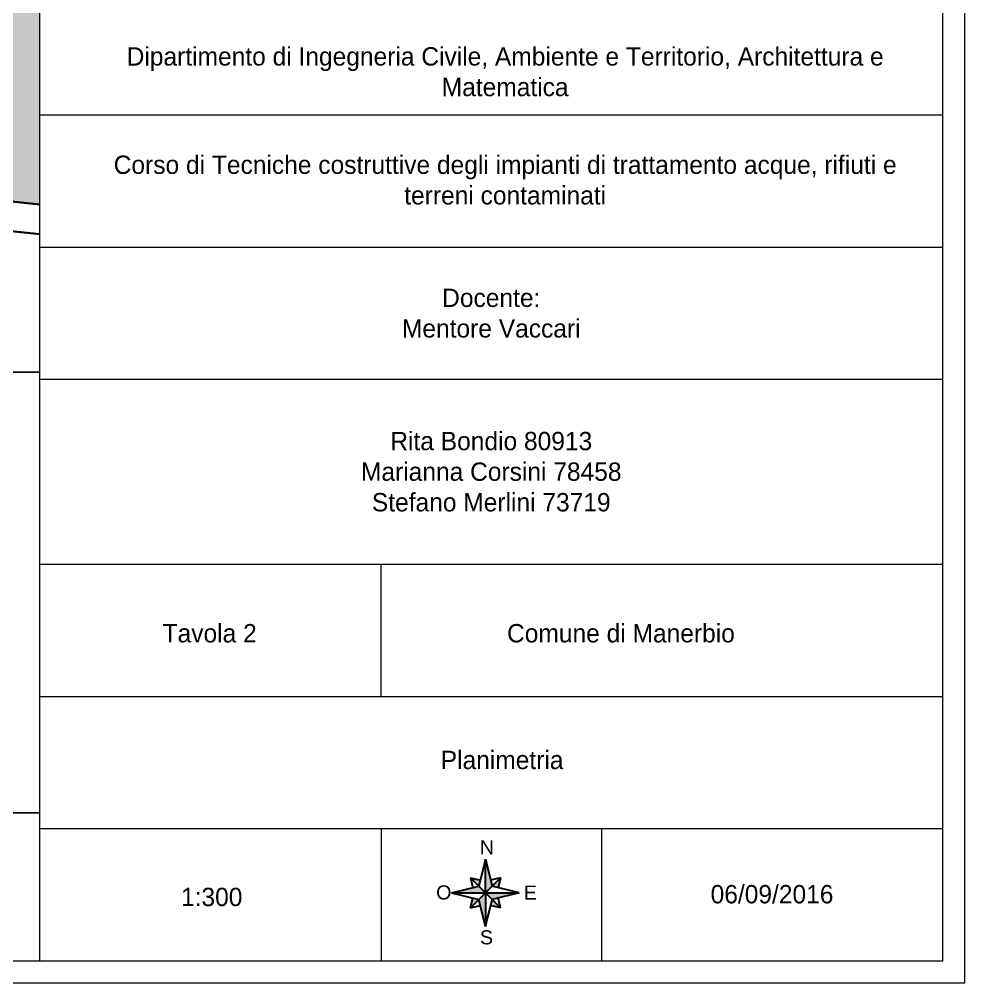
# Model space of a CAD drawing. Extents: x 1590277 to 1604484, y 5018195 to 5026840.
# Drawn here: x 1590568.9 to 1590633.3, y 5018194.9 to 5018260.5 of the extents above; entities that cross this region are included whole.
import ezdxf

# ---------------------------------------------------------------- set-up
doc = ezdxf.new("R2010")
doc.units = 0
doc.header["$LTSCALE"] = 5
doc.header["$MEASUREMENT"] = 0
doc.header["$XCLIPFRAME"] = 2
for name, color, linetype, lineweight in [('Cartiglio', 7, 'Continuous', 15), ('Confine', 1, 'Continuous', 30), ('Siepe', 104, 'Continuous', 15), ('Verde', 3, 'Continuous', 15)]:
    doc.layers.add(name, color=color, linetype=linetype, lineweight=lineweight)
picture_1 = doc.add_image_def('image2.png', size_in_pixel=(2520, 1575))
picture_2 = doc.add_image_def('image3.png', size_in_pixel=(2520, 1575))
picture_3 = doc.add_image_def('image4.png', size_in_pixel=(2520, 1575))

msp = doc.modelspace()

# ---------------------------------------------------------------- hatches: boundary and pattern name
at = {"layer": 'Cartiglio', "lineweight": 5, "ltscale": 0.2}
h = msp.add_hatch(color=256, dxfattribs=at)
h.paths.add_polyline_path([(1590599.633, 5018202.038), (1590600.209, 5018201.462), (1590600.309, 5018201.875)])
h.paths.add_polyline_path([(1590600.657, 5018203.318), (1590600.657, 5018201.014), (1590601.105, 5018201.462)])
h.paths.add_polyline_path([(1590601.105, 5018201.462), (1590601.518, 5018201.363), (1590601.681, 5018202.038)])
h.paths.add_polyline_path([(1590602.961, 5018201.014), (1590600.657, 5018201.014), (1590601.105, 5018200.566)])
h.paths.add_polyline_path([(1590601.681, 5018199.99), (1590601.105, 5018200.566), (1590601.005, 5018200.153)])
h.paths.add_polyline_path([(1590600.657, 5018201.014), (1590600.209, 5018200.566), (1590600.657, 5018198.71)])
h.paths.add_polyline_path([(1590599.796, 5018200.666), (1590599.633, 5018199.99), (1590600.209, 5018200.566)])
h.paths.add_polyline_path([(1590600.657, 5018201.014), (1590600.209, 5018201.462), (1590598.353, 5018201.014)])
at = {"layer": 'Siepe'}
h = msp.add_hatch(dxfattribs=at)
h.set_pattern_fill('AR-CONC', color=256, scale=0.05)
h.set_pattern_definition([(50, (0, 0), (0.3586300913, -0.031376067491), [0.0375, -0.4125]), (355, (0, 0), (-0.069375666807, 0.37609606685), [0.03, -0.33]), (100.45144446, (0.0299, -0.0026), (0.289254423364, 0.344719995484), [0.031870096, -0.350571056]), (46.1842, (0, 0.1), (0.533620665336, -0.082759640397), [0.05625, -0.61875]), (96.63563549, (0.04447, 0.0931), (0.467330972837, 0.487059300387), [0.047805171, -0.52585688]), (351.18416399, (0, 0.1), (0.46733097253, 0.487059300135), [0.045, -0.4950000005]), (21, (0.05, 0.075), (0.29845352606, -0.201309445333), [0.0375, -0.4125]), (326, (0.05, 0.075), (0.12165766596, 0.362575022523), [0.03, -0.33]), (71.45144474, (0.07487, 0.05822), (0.420111188365, 0.161265576403), [0.031870095, -0.350571056]), (37.5, (0, 0), (0.0060799276586, 0.1664469269157), [0, -0.326, 0, -0.335, 0, -0.33125]), (7.5, (0, 0), (0.131534768721, 0.197205855941), [0, -0.191, 0, -0.3185, 0, -0.12625]), (327.5, (-0.1115, 0), (0.2669112180862, -0.0112774358672), [0, -0.125, 0, -0.39, 0, -0.5175]), (317.5, (-0.1615, 0), (0.291593084671, 0.050052491166), [0, -0.1625, 0, -0.259, 0, -0.3675])])
h.paths.add_polyline_path([(1590484.737, 5018257.051), (1590570.301, 5018247.887), (1590570.301, 5018250.099), (1590484.812, 5018259.256), (1590313.917, 5018252.592), (1590300.089, 5018255.478), (1590299.64, 5018253.324), (1590313.732, 5018250.383)])
at = {"layer": 'Verde', "transparency": 33554457}
h = msp.add_hatch(color=256, dxfattribs=at)
h.dxf.hatch_style = 1
h.paths.add_polyline_path([(1590383.084, 5018329.947), (1590381.424, 5018329.947), (1590381.424, 5018325.122), (1590383.084, 5018325.122)], flags=16)
h.paths.add_polyline_path([(1590450.498, 5018300.293), (1590448.578, 5018300.293), (1590448.578, 5018302.213), (1590450.498, 5018302.213)], flags=16)
h.paths.add_polyline_path([(1590445.198, 5018300.293), (1590443.278, 5018300.293), (1590443.278, 5018302.213), (1590445.198, 5018302.213)], flags=16)
h.paths.add_polyline_path([(1590413.942, 5018269.098), (1590413.942, 5018265.498), (1590408.342, 5018265.498), (1590408.342, 5018269.098)], flags=16)
h.paths.add_polyline_path([(1590413.642, 5018268.798), (1590413.642, 5018265.798), (1590408.642, 5018265.798), (1590408.642, 5018268.798)], flags=0)
h.paths.add_polyline_path([(1590412.075, 5018272.018), (1590412.075, 5018270.098), (1590410.155, 5018270.098), (1590410.155, 5018272.018)], flags=16)
h.paths.add_polyline_path([(1590411.678, 5018267.449), (1590411.035, 5018267.018), (1590411.241, 5018266.348), (1590410.805, 5018267.103), (1590411.405, 5018267.449), (1590410.968, 5018268.205)], flags=0)
h.paths.add_polyline_path([(1590448.739, 5018300.652), (1590450.339, 5018300.655), (1590450.337, 5018301.855), (1590448.737, 5018301.852)], flags=0)
h.paths.add_polyline_path([(1590443.372, 5018300.652), (1590445.106, 5018300.655), (1590445.104, 5018301.855), (1590443.37, 5018301.852)], flags=0)
h.paths.add_polyline_path([(1590410.249, 5018270.456), (1590411.982, 5018270.459), (1590411.98, 5018271.659), (1590410.247, 5018271.656)], flags=0)
edge = h.paths.add_edge_path(flags=16)
edge.add_line((1590382.182, 5018283.54), (1590382.182, 5018284.66))
edge.add_arc((1590381.782, 5018284.66), 0.4, 0, 90)
edge.add_line((1590381.782, 5018285.06), (1590380.662, 5018285.06))
edge.add_arc((1590380.662, 5018284.66), 0.4, 90, 180)
edge.add_line((1590380.262, 5018284.66), (1590380.262, 5018283.54))
edge.add_arc((1590380.662, 5018283.54), 0.4, 180, 270)
edge.add_line((1590380.662, 5018283.14), (1590381.782, 5018283.14))
edge.add_arc((1590381.782, 5018283.54), 0.4, 270, 360.00196)
edge = h.paths.add_edge_path(flags=16)
edge.add_arc((1590379.582, 5018311.84), 0.4, 270, 360, ccw=False)
edge.add_line((1590379.582, 5018311.44), (1590378.462, 5018311.44))
edge.add_arc((1590378.462, 5018311.84), 0.4, 180, 270, ccw=False)
edge.add_line((1590378.062, 5018311.84), (1590378.062, 5018312.96))
edge.add_arc((1590378.462, 5018312.96), 0.4, 90, 180, ccw=False)
edge.add_line((1590378.462, 5018313.36), (1590379.582, 5018313.36))
edge.add_arc((1590379.582, 5018312.96), 0.4, 0, 90, ccw=False)
edge.add_line((1590379.982, 5018312.96), (1590379.982, 5018311.84))
edge = h.paths.add_edge_path()
edge.add_arc((1590371.154, 5018337.223), 8.551, 315.04888, 363.12311)
edge.add_arc((1590380.192, 5018337.713), 0.5, 90, 182.80635, ccw=False)
edge.add_line((1590380.192, 5018338.213), (1590410.338, 5018338.213))
edge.add_arc((1590410.338, 5018333.213), 5, 0, 90, ccw=False)
edge.add_line((1590415.338, 5018333.213), (1590415.338, 5018307.813))
edge.add_arc((1590420.338, 5018307.813), 5, 180, 270)
edge.add_line((1590420.338, 5018302.813), (1590435.938, 5018302.813))
edge.add_line((1590435.938, 5018302.813), (1590435.938, 5018303.213))
edge.add_line((1590435.938, 5018303.213), (1590479.338, 5018303.213))
edge.add_arc((1590479.338, 5018304.213), 1, 270, 360)
edge.add_line((1590480.338, 5018304.213), (1590480.338, 5018312.742))
edge.add_arc((1590481.338, 5018312.742), 1, 90.00121, 180, ccw=False)
edge.add_line((1590481.338, 5018313.742), (1590579.612, 5018313.742))
edge.add_line((1590579.612, 5018313.742), (1590577.489, 5018283.991))
edge.add_line((1590577.489, 5018283.991), (1590570.301, 5018283.991))
edge.add_line((1590570.301, 5018283.991), (1590570.301, 5018250.099))
edge.add_line((1590570.301, 5018250.099), (1590484.812, 5018259.256))
edge.add_line((1590484.812, 5018259.256), (1590313.917, 5018252.592))
edge.add_line((1590313.917, 5018252.592), (1590300.089, 5018255.478))
edge.add_line((1590300.089, 5018255.478), (1590299.64, 5018253.324))
edge.add_line((1590299.64, 5018253.324), (1590279.199, 5018257.59))
edge.add_line((1590279.199, 5018257.59), (1590279.212, 5018257.745))
edge.add_line((1590279.212, 5018257.745), (1590320.668, 5018267.981))
edge.add_arc((1590320.716, 5018267.787), 0.2, 0, 103.86902, ccw=False)
edge.add_line((1590320.916, 5018267.787), (1590320.916, 5018266.866))
edge.add_line((1590320.916, 5018266.866), (1590327.716, 5018266.866))
edge.add_arc((1590327.716, 5018267.366), 0.5, 270, 360)
edge.add_line((1590328.216, 5018267.366), (1590328.216, 5018268.516))
edge.add_arc((1590328.716, 5018268.516), 0.5, 90, 180, ccw=False)
edge.add_line((1590328.716, 5018269.016), (1590331.516, 5018269.016))
edge.add_arc((1590331.516, 5018269.516), 0.5, 270, 360)
edge.add_line((1590332.016, 5018269.516), (1590332.016, 5018272.6))
edge.add_arc((1590332.516, 5018272.6), 0.5, 90, 180, ccw=False)
edge.add_line((1590332.516, 5018273.1), (1590378.762, 5018273.1))
edge.add_arc((1590378.762, 5018273.6), 0.5, 270, 360)
edge.add_line((1590379.262, 5018273.6), (1590379.262, 5018294.772))
edge.add_arc((1590378.262, 5018294.772), 1, 0, 36.25384)
edge.add_line((1590379.068, 5018295.364), (1590377.256, 5018297.836))
edge.add_arc((1590377.963, 5018298.394), 0.901, 182.06333, 218.31717, ccw=False)
edge.add_line((1590377.062, 5018298.362), (1590377.062, 5018330.83))
edge.add_arc((1590377.562, 5018330.83), 0.5, 135.36565, 180, ccw=False)
h.paths.add_polyline_path([(1590383.068, 5018324.989), (1590383.113, 5018329.989), (1590381.613, 5018330.002), (1590381.568, 5018325.003)], flags=24)

# ---------------------------------------------------------------- linework, layer by layer
at = {"layer": 'Cartiglio', "linetype": 'Continuous'}
msp.add_line((1590570.301, 5018196.391), (1590570.301, 5018283.991), dxfattribs=at)
at = {"layer": 'Cartiglio', "ltscale": 100}
for p, q in [((1590570.301, 5018253.991), (1590631.801, 5018253.991)), ((1590570.301, 5018244.991), (1590631.801, 5018244.991)), ((1590570.301, 5018235.991), (1590631.801, 5018235.991)), ((1590570.301, 5018223.393), (1590631.801, 5018223.393)), ((1590593.551, 5018214.393), (1590593.551, 5018223.393)), ((1590570.301, 5018214.393), (1590631.801, 5018214.393)), ((1590570.301, 5018205.393), (1590631.801, 5018205.393)), ((1590593.551, 5018205.393), (1590593.551, 5018196.391)), ((1590608.551, 5018205.393), (1590608.551, 5018196.391))]:
    msp.add_line(p, q, dxfattribs=at)
at = {"layer": 'Cartiglio', "lineweight": 25, "ltscale": 0.1}
for p, q in [((1590600.657, 5018203.318), (1590600.209, 5018201.462)), ((1590600.657, 5018203.318), (1590601.105, 5018201.462)), ((1590600.657, 5018201.014), (1590600.657, 5018203.318)), ((1590598.353, 5018201.014), (1590600.209, 5018201.462)), ((1590600.209, 5018201.462), (1590599.633, 5018202.038)), ((1590599.633, 5018202.038), (1590600.309, 5018201.875)), ((1590599.633, 5018202.038), (1590599.796, 5018201.363)), ((1590601.105, 5018201.462), (1590600.209, 5018200.566)), ((1590600.209, 5018201.462), (1590601.105, 5018200.566)), ((1590600.657, 5018201.014), (1590600.657, 5018202.038)), ((1590601.681, 5018202.038), (1590601.005, 5018201.875)), ((1590601.105, 5018201.462), (1590601.681, 5018202.038)), ((1590602.961, 5018201.014), (1590601.105, 5018201.462)), ((1590601.681, 5018202.038), (1590601.518, 5018201.363)), ((1590598.353, 5018201.014), (1590600.209, 5018200.566)), ((1590598.353, 5018201.014), (1590600.657, 5018201.014)), ((1590600.657, 5018201.014), (1590602.961, 5018201.014)), ((1590600.657, 5018201.014), (1590600.657, 5018198.71)), ((1590602.961, 5018201.014), (1590601.105, 5018200.566)), ((1590599.633, 5018199.99), (1590599.796, 5018200.666)), ((1590600.209, 5018200.566), (1590599.633, 5018199.99)), ((1590599.633, 5018199.99), (1590600.309, 5018200.153)), ((1590600.657, 5018198.71), (1590600.209, 5018200.566)), ((1590600.657, 5018198.71), (1590601.105, 5018200.566)), ((1590601.681, 5018199.99), (1590601.005, 5018200.153)), ((1590601.105, 5018200.566), (1590601.681, 5018199.99)), ((1590601.681, 5018199.99), (1590601.518, 5018200.666))]:
    msp.add_line(p, q, dxfattribs=at)
at = {"layer": 'Cartiglio', "linetype": 'Continuous'}
for points in [[(1590276.601, 5018194.891), (1590633.301, 5018194.891), (1590633.301, 5018447.191), (1590276.601, 5018447.191)], [(1590278.101, 5018196.391), (1590631.801, 5018196.391), (1590631.801, 5018445.691), (1590278.101, 5018445.691)]]:
    msp.add_lwpolyline(points, close=True, dxfattribs=at)
at = {"layer": 'Confine'}
for p, q in [((1590570.301, 5018247.887), (1590484.737, 5018257.051)), ((1590484.737, 5018257.051), (1590570.301, 5018247.887))]:
    msp.add_line(p, q, dxfattribs=at)
at = {"layer": 'Confine', "color": 5}
msp.add_line((1590484.705, 5018255.043), (1590570.301, 5018245.875), dxfattribs=at)

# ---------------------------------------------------------------- texts
at = {"layer": 'Cartiglio', "ltscale": 100, "char_height": 1.25, "attachment_point": 5}
for s, insert, width in [('Dipartimento di Ingegneria Civile, Ambiente e Territorio, Architettura e Matematica', (1590601.998, 5018256.931), 54.38267), ('Corso di Tecniche costruttive degli impianti di trattamento acque, rifiuti e terreni contaminati', (1590601.998, 5018249.554), 56.03162), ('Docente:\\PMentore Vaccari', (1590601.051, 5018240.491), 61.5), ('Rita Bondio 80913\\PMarianna Corsini 78458\\PStefano Merlini 73719', (1590601.051, 5018229.692), 61.5), ('Tavola 2', (1590581.871, 5018218.686), 72.34773), ('Comune di Manerbio', (1590609.884, 5018218.686), 72.34773), ('Planimetria', (1590601.79, 5018210.057), 72.34773)]:
    msp.add_mtext(s, dxfattribs=dict(at, insert=insert, width=width))
at = {"layer": 'Cartiglio', "lineweight": 25, "char_height": 0.96, "attachment_point": 1}
for s, insert, width in [('{\\fArial|b0|i0|c0|p34;N}', (1590600.273, 5018204.593), 4.54592), ('{\\fArial|b0|i0|c0|p34;O}', (1590597.297, 5018201.524), 4.54592), ('{\\fArial|b0|i0|c0|p34;E}', (1590603.27, 5018201.509), 4.54592), ('{\\fArial|b0|i0|c0|p34;S}', (1590600.277, 5018198.465), 0.9952)]:
    msp.add_mtext(s, dxfattribs=dict(at, insert=insert, width=width))
at = {"layer": 'Cartiglio', "ltscale": 100, "char_height": 1.25, "attachment_point": 5}
for s, width, heights, insert in [('06/09/2016', 77.5, [30.005], (1590620.176, 5018200.912)), ('1:300', 77.21932, [32.179], (1590582.01, 5018200.724))]:
    msp.add_mtext_dynamic_manual_height_columns(s, width=width, gutter_width=12.5, heights=heights, dxfattribs=dict(at, insert=insert))

# ---------------------------------------------------------------- pictures from other files: only their frames are drawn
at = {"layer": 'Cartiglio'}
image = msp.add_image(picture_3, insert=(1590539.374, 5018236.466), size_in_units=(48, 30), dxfattribs=at)
image.set_boundary_path([(-0.49, 1572.53), (-0.5, 1572.53), (1623.18, 1574.5), (1623.18, 1574.5), (1623.18, 1080.52), (-0.5, 906.61), (-0.5, 953.6), (-0.49, 1572.53)])
image = msp.add_image(picture_1, insert=(1590539.374, 5018206.466), size_in_units=(48, 30), dxfattribs=at)
image.set_boundary_path([(-0.5, 1574.5), (1623.18, 1574.5), (1623.18, -0.5), (-0.51, -0.5), (-0.5, 1574.5)])
image = msp.add_image(picture_2, insert=(1590539.374, 5018176.466), size_in_units=(48, 30), dxfattribs=at)
image.set_boundary_path([(-0.5, 528.43), (1623.18, 528.43), (1623.18, -0.5), (1622.75, -0.5), (-0.5, -0.5), (-0.5, 528.43)])

doc.saveas('drawing.dxf')
